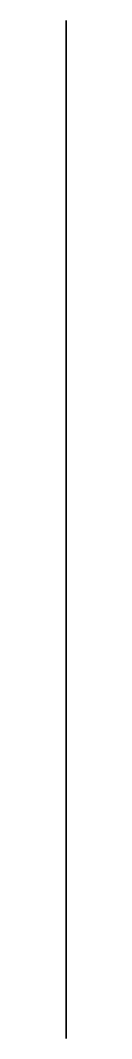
# Model space of a CAD drawing. Extents: x 0 to 0, y -0.3 to 0.
import ezdxf

# ---------------------------------------------------------------- set-up
doc = ezdxf.new("R2010")
doc.units = 0
doc.layers.add('FLAG', color=1, linetype='CONTINUOUS')

msp = doc.modelspace()

# ---------------------------------------------------------------- linework, layer by layer
at = {"layer": 'FLAG'}
for points in [[(0, -0.3, 9.25), (0, 0, 9.25), (0, 0, 9.82), (0, -0.3, 9.82)], [(0, -0.3, 9.82), (0, 0, 9.82), (0, 0, 9.25), (0, -0.3, 9.25)]]:
    msp.add_3dface(points, dxfattribs=at)

doc.saveas('drawing.dxf')
